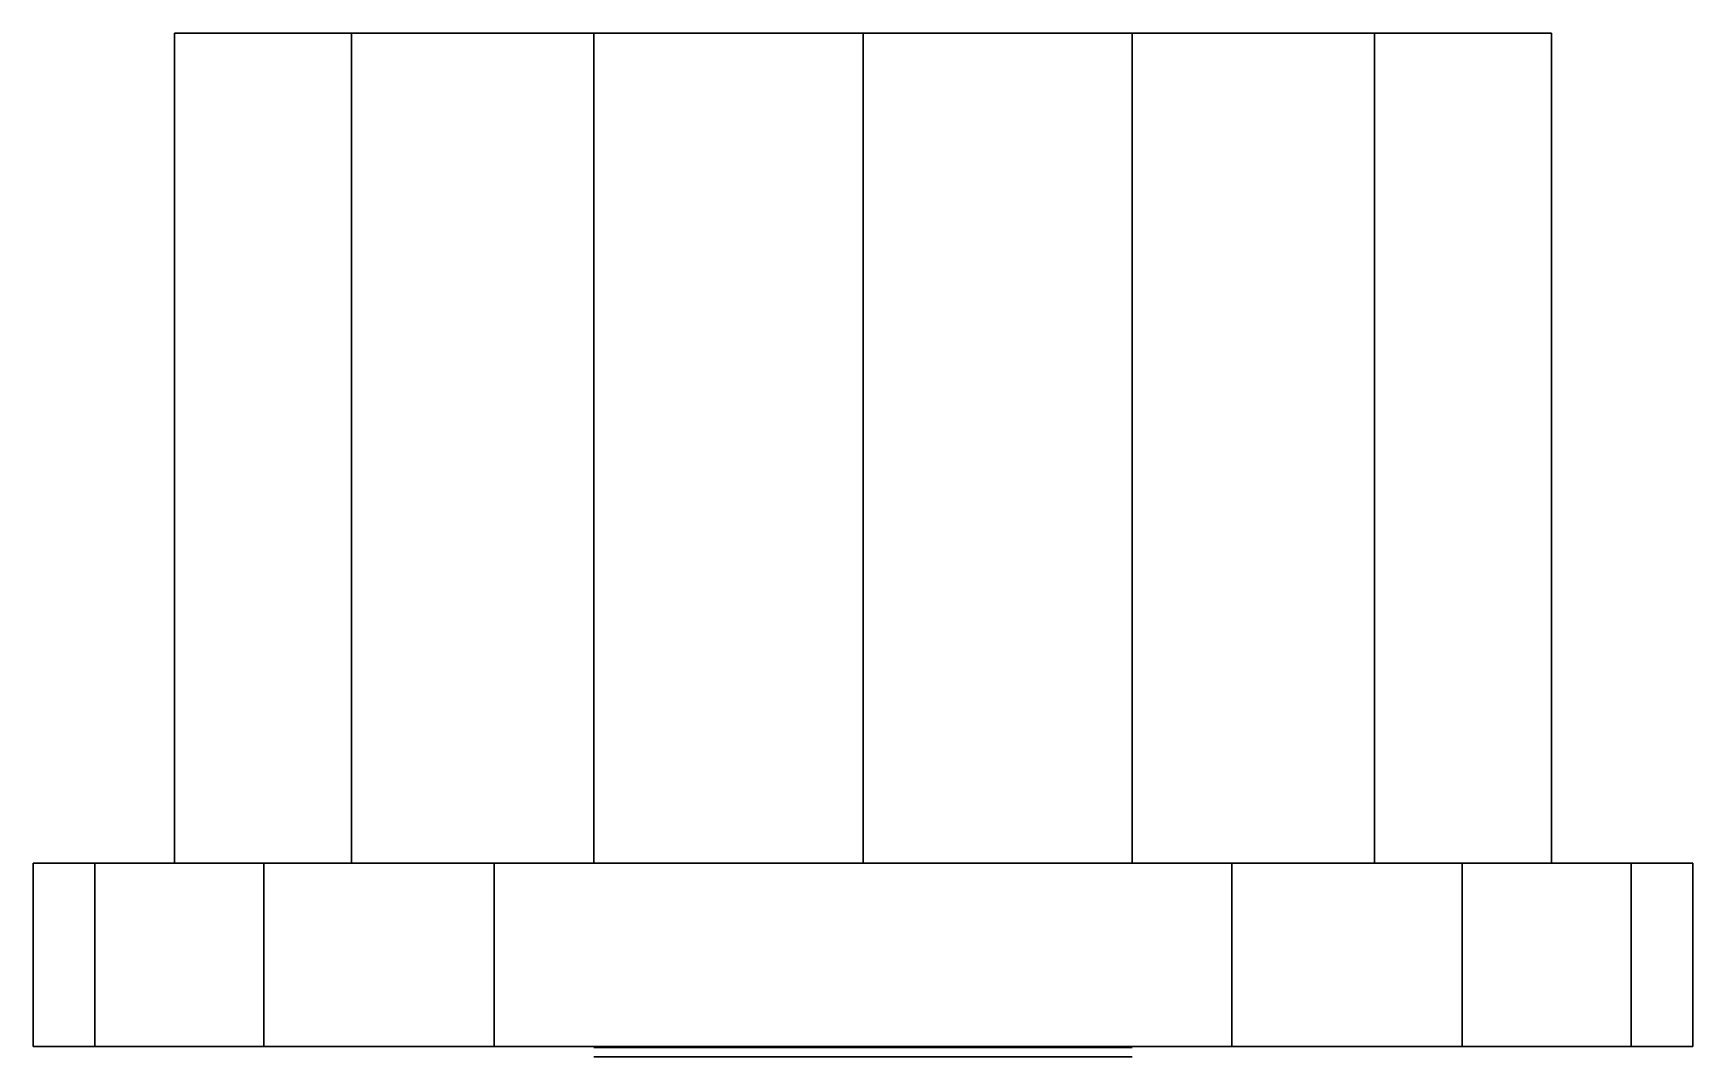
# Model space of a CAD drawing. Extents: x -9 to 9, y -2.1 to 9.
import ezdxf

# ---------------------------------------------------------------- set-up
doc = ezdxf.new("R2010")
doc.units = 0
doc.layers.add('ACESSORIO', color=7, linetype='CONTINUOUS')
doc.layers.add('ACESSORIO_DET', color=28, linetype='CONTINUOUS')

msp = doc.modelspace()

# ---------------------------------------------------------------- linework, layer by layer
at = {"layer": 'ACESSORIO', "extrusion": (0, -1, 0)}
for p, q in [((0, 9, 6.5), (0, 9, -6.092)), ((-9, 0, -6.092), (-9, 0, 3)), ((-4, 0, 8), (4, 0, 8)), ((2.92, 0, 3), (-2.92, 0, 3)), ((-2.92, 0, 3), (-2.92, 0, -7)), ((2.92, -1.99, 3), (-2.92, -1.99, 3))]:
    msp.add_line(p, q, dxfattribs=at)
at = {"layer": 'ACESSORIO'}
msp.add_lwpolyline([(-9, -1.99), (-9, 0), (9, 0), (9, -1.99), (-9, -1.99)], dxfattribs=at)
at = {"layer": 'ACESSORIO', "extrusion": (0, -1, 0)}
for centre, start, end in [((-4, 3), 90, 180), ((4, 3), 0, 90), ((-4, 3, 1.99), 90, 180), ((4, 3, 1.99), 0, 90)]:
    msp.add_arc(centre, 5, start, end, dxfattribs=at)
at = {"layer": 'ACESSORIO'}
for points in [[(0, 9, -1.592), (0, 9, 2), (-5.548, 9, 4.047), (-7.466, 9, -0.8)], [(0, 9, -7), (0, 9, -1.592), (-7.466, 9, -0.8), (-2.92, 9, -7)], [(-5.548, 9, 4.047), (-5.548, 0, 4.047), (-7.466, 0, -0.8), (-7.466, 9, -0.8)], [(-2.92, 9, -7), (-7.466, 9, -0.8), (-7.466, 0, -0.8), (-2.92, 0, -7)], [(0, 9, 2), (0, 9, 6.5), (-5.548, 9, 4.047)], [(0, 9, 6.5), (0, 0, 6.5), (-5.548, 0, 4.047), (-5.548, 9, 4.047)], [(2.92, 9, -7), (-2.92, 9, -7), (-2.92, 0, -7), (2.92, 0, -7)], [(0, 9, -7), (2.92, 9, -7), (7.466, 9, -0.8), (0, 9, -1.592)], [(0, 9, 2), (0, 9, -1.592), (7.466, 9, -0.8), (5.548, 9, 4.047)], [(0, 9, 2), (5.548, 9, 4.047), (0, 9, 6.5), (0, 9, 2)], [(5.548, 0, 4.047), (0, 0, 6.5), (0, 9, 6.5), (5.548, 9, 4.047)], [(2.92, 0, -7), (7.466, 0, -0.8), (7.466, 9, -0.8), (2.92, 9, -7)], [(7.466, 0, -0.8), (5.548, 0, 4.047), (5.548, 9, 4.047), (7.466, 9, -0.8)], [(-9, -1.99, -7), (-9, -1.99, 3), (-9, 0, 3), (-9, 0, -7)], [(-2.92, 0, -7), (-2.92, 0, 3), (-9, 0, 3), (-9, 0, -7)], [(-9, 0, 3), (-9, -1.99, 3), (-9, -1.99, -7), (-9, 0, -7)], [(-9, 0, -7), (-9, -1.99, -7), (9, -1.99, -7), (9, 0, -7)], [(9, 0, -7), (9, 0, 3), (-9, 0, 3), (-9, 0, -7)], [(-9, 0, 3), (-8.33, 0, 5.5), (-8.33, -1.99, 5.5), (-9, -1.99, 3)], [(9, 0, 3), (8.33, 0, 5.5), (-8.33, 0, 5.5), (-9, 0, 3)], [(-8.33, 0, 5.5), (-6.5, 0, 7.33), (-6.5, -1.99, 7.33), (-8.33, -1.99, 5.5)], [(8.33, 0, 5.5), (6.5, 0, 7.33), (-6.5, 0, 7.33), (-8.33, 0, 5.5)], [(-6.5, 0, 7.33), (-4, 0, 8), (-4, -1.99, 8), (-6.5, -1.99, 7.33)], [(6.5, 0, 7.33), (4, 0, 8), (-4, 0, 8), (-6.5, 0, 7.33)], [(-4, 0, 8), (4, 0, 8), (4, -1.99, 8), (-4, -1.99, 8)], [(-4, 0, 8), (4, 0, 8), (4, -1.99, 8), (-4, -1.99, 8)], [(2.92, 0, -7), (2.92, 0, 3), (9, 0, 3), (9, 0, -7)], [(6.5, -1.99, 7.33), (4, -1.99, 8), (4, 0, 8), (6.5, 0, 7.33)], [(8.33, -1.99, 5.5), (6.5, -1.99, 7.33), (6.5, 0, 7.33), (8.33, 0, 5.5)], [(9, -1.99, 3), (8.33, -1.99, 5.5), (8.33, 0, 5.5), (9, 0, 3)], [(9, -1.99, -7), (9, -1.99, 3), (9, 0, 3), (9, 0, -7)], [(9, -1.99, -7), (9, -1.99, 3), (9, 0, 3), (9, 0, -7)], [(-2.92, -1.99, -7), (-2.92, -1.99, 3), (-9, -1.99, 3), (-9, -1.99, -7)], [(-9, -1.99, -7), (-9, -1.99, 3), (-2.92, -1.99, 3), (-2.92, -1.99, -7)], [(8.33, -1.99, 5.5), (9, -1.99, 3), (-9, -1.99, 3), (-8.33, -1.99, 5.5)], [(-8.33, -1.99, 5.5), (-6.5, -1.99, 7.33), (6.5, -1.99, 7.33), (8.33, -1.99, 5.5)], [(-6.5, -1.99, 7.33), (-4, -1.99, 8), (4, -1.99, 8), (6.5, -1.99, 7.33)], [(-2.92, -2, -7), (2.92, -2, -7), (2.92, -2, 3), (-2.92, -2, 3)], [(2.92, -1.99, -7), (2.92, -1.99, 3), (9, -1.99, 3), (9, -1.99, -7)], [(2.92, -1.99, -7), (2.92, -1.99, 3), (9, -1.99, 3), (9, -1.99, -7)]]:
    msp.add_3dface(points, dxfattribs=at)
at = {"layer": 'ACESSORIO_DET'}
msp.add_3dface([(-2.92, -2.1, -7), (-2.92, -2.1, 3), (2.92, -2.1, 3), (2.92, -2.1, -7)], dxfattribs=at)

# ---------------------------------------------------------------- meshes
at = {"layer": 'ACESSORIO'}
mesh = msp.add_polymesh((2, 4), dxfattribs=at)
for k, corner in enumerate([(0, 9, 6.5), (-5.548, 9, 4.047), (-7.466, 9, -0.8), (-2.92, 9, -7), (0, 9, 6.5), (0, 9, 2), (0, 9, -1.592), (0, 9, -7)]):
    mesh.set_mesh_vertex(divmod(k, 4), corner)
mesh = msp.add_polymesh((2, 4), dxfattribs=at)
for k, corner in enumerate([(0, 9, 6.5), (5.548, 9, 4.047), (7.466, 9, -0.8), (2.92, 9, -7), (0, 9, 6.5), (0, 9, 2), (0, 9, -1.592), (0, 9, -7)]):
    mesh.set_mesh_vertex(divmod(k, 4), corner)
mesh = msp.add_polymesh((2, 4), dxfattribs=at)
for k, corner in enumerate([(-4, -1.99, 8), (-6.5, -1.99, 7.33), (-8.33, -1.99, 5.5), (-9, -1.99, 3), (-4, 0, 8), (-6.5, 0, 7.33), (-8.33, 0, 5.5), (-9, 0, 3)]):
    mesh.set_mesh_vertex(divmod(k, 4), corner)
mesh = msp.add_polymesh((2, 4), dxfattribs=at)
for k, corner in enumerate([(-4, 0, 8), (-6.5, 0, 7.33), (-8.33, 0, 5.5), (-9, 0, 3), (4, 0, 8), (6.5, 0, 7.33), (8.33, 0, 5.5), (9, 0, 3)]):
    mesh.set_mesh_vertex(divmod(k, 4), corner)
mesh = msp.add_polymesh((2, 4), dxfattribs=at)
for k, corner in enumerate([(0, 0, 6.5), (-5.548, 0, 4.047), (-7.466, 0, -0.8), (-2.92, 0, -7), (0, 0, 6.5), (0, 0, 2), (0, 0, -1.592), (0, 0, -7)]):
    mesh.set_mesh_vertex(divmod(k, 4), corner)
mesh = msp.add_polymesh((2, 4), dxfattribs=at)
for k, corner in enumerate([(0, 0, 6.5), (5.548, 0, 4.047), (7.466, 0, -0.8), (2.92, 0, -7), (0, 0, 6.5), (0, 0, 2), (0, 0, -1.592), (0, 0, -7)]):
    mesh.set_mesh_vertex(divmod(k, 4), corner)
mesh = msp.add_polymesh((2, 4), dxfattribs=at)
for k, corner in enumerate([(9, -1.99, 3), (8.33, -1.99, 5.5), (6.5, -1.99, 7.33), (4, -1.99, 8), (9, 0, 3), (8.33, 0, 5.5), (6.5, 0, 7.33), (4, 0, 8)]):
    mesh.set_mesh_vertex(divmod(k, 4), corner)
mesh = msp.add_polymesh((2, 4), dxfattribs=at)
for k, corner in enumerate([(-4, -1.99, 8), (-6.5, -1.99, 7.33), (-8.33, -1.99, 5.5), (-9, -1.99, 3), (4, -1.99, 8), (6.5, -1.99, 7.33), (8.33, -1.99, 5.5), (9, -1.99, 3)]):
    mesh.set_mesh_vertex(divmod(k, 4), corner)

doc.saveas('drawing.dxf')
